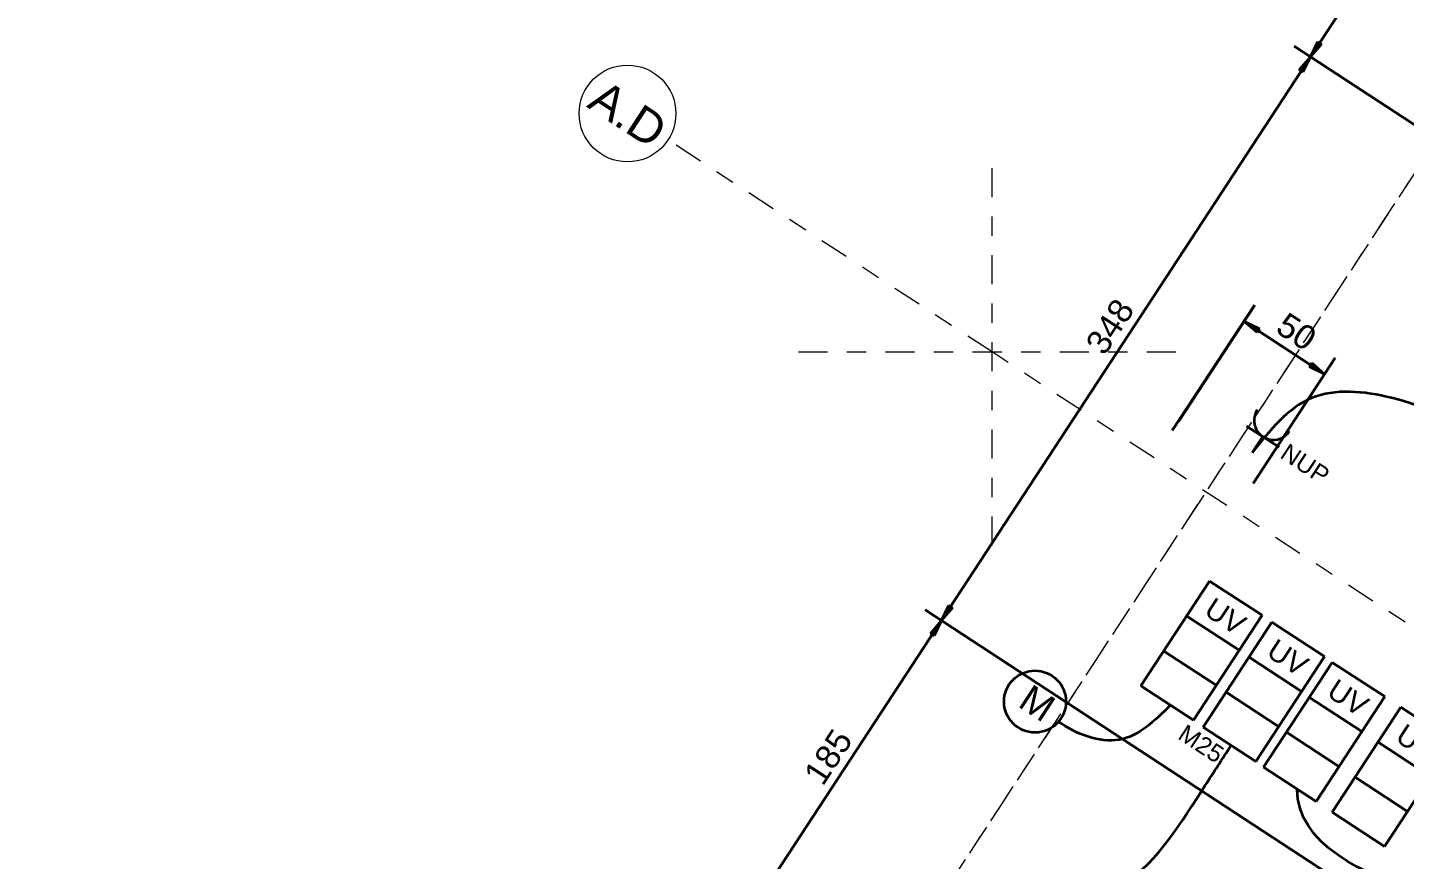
# Model space of a CAD drawing. Header units: metres. Extents: x 2696276 to 2696381, y 1245119 to 1245220.
# Drawn here: x 2696284.87 to 2696291.98, y 1245177.92 to 1245182.22 of the extents above; entities that cross this region are included whole.
import ezdxf
from ezdxf.lldxf.tags import DXFTag

# ---------------------------------------------------------------- set-up
doc = ezdxf.new("R2010")
doc.units = ezdxf.units.M
doc.header["$PDMODE"] = 2
doc.header["$PDSIZE"] = -2
doc.linetypes.add('000_hbf_Strichpunkt 3_1_1mm Achsen', pattern=[0.25, 0.15, -0.05, 0, -0.05])
for name, color, linetype, lineweight, true_color in [('011_232.51_Lichtinstallationen allgemein', 150, 'Continuous', 35, 0x0080ff), ('011_232.51_Lichtinstallationen allgemein_Bodenltg', 150, 'STRICHLINIE', 35, 0x0080ff), ('011_232.51_Lichtinstallationen allgemein_Deckenltg', 150, 'Continuous', 35, 0x0080ff), ('014_232.62_Storeninstallationen', 1, 'Continuous', 35, 0xff0000), ('014_232.62_Storeninstallationen_Deckenltg', 1, 'Continuous', 35, 0xff0000), ('0_232.51_Lichtinstallationen allgemein_Deckenltg', 150, 'Continuous', 35, 0x0080ff)]:
    doc.layers.add(name, color=color, linetype=linetype, lineweight=lineweight, true_color=true_color)
doc.layers.add('1_M01_Achsen.V', color=7, linetype='Continuous')
doc.layers.add('X_Mass', color=7, linetype='Continuous', lineweight=35)
doc.layers.add('X_Mass_Sperrzonen', color=7, linetype='Continuous', lineweight=35)
doc.styles.add('ERSTELLTER_STIL_2', font='arial.ttf')
doc.styles.get("Standard").update_dxf_attribs({"font": 'arial.ttf'})
tags = doc.linetypes.add('STRICHLINIE', pattern=[19.05, 12.7, -6.35]).pattern_tags.tags
tags[6:7] = [DXFTag(74, 4), DXFTag(75, 0), DXFTag(340, '0'), DXFTag(46, 0.0), DXFTag(50, 0.0), DXFTag(44, 0.0), DXFTag(45, 0.0)]
tags[4:5] = [DXFTag(74, 4), DXFTag(75, 0), DXFTag(340, '0'), DXFTag(46, 0.0), DXFTag(50, 0.0), DXFTag(44, 0.0), DXFTag(45, 0.0)]

# ---------------------------------------------------------------- blocks, each defined once
blk = doc.blocks.new('0_232.51_Lichtinstallationen allgemein_Deckenltg-A0S2JCBK73', base_point=(-751.8, 131.96))
at = {"color": 0, "linetype": 'ByBlock', "lineweight": -2, "ltscale": 0.35}
blk.add_open_spline([(-751.8, 131.96), (-751.26, 140.6), (-748.17, 190.78), (-685.02, 262.58), (-591.75, 281.15), (-519.76, 306.76), (-482.11, 359.98), (-424.47, 372.11), (-404.5, 353.1), (-401.99, 350.05)], degree=3, knots=[0, 0, 0, 0, 25.885962, 150.338099, 242.823763, 314.203952, 368.75024, 437.667803, 449.510437, 449.510437, 449.510437, 449.510437], dxfattribs=at)
blk = doc.blocks.new('Gruppenzuleitung-A0S2JCBY73', base_point=(-777.24, 334.68))
at = {"color": 0, "linetype": 'ByBlock', "lineweight": -2, "ltscale": 0.35}
for p, q in [((-777.24, 334.68), (-777.24, 399.48)), ((-777.24, 399.48), (-744.9, 399.48)), ((-744.9, 399.48), (-744.9, 334.68)), ((-744.9, 377.88), (-777.24, 377.88)), ((-744.9, 356.28), (-777.24, 356.28)), ((-744.9, 334.68), (-777.24, 334.68))]:
    blk.add_line(p, q, dxfattribs=at)
at = {"color": 0, "linetype": 'ByBlock', "lineweight": -2, "ltscale": 0.35, "insert": (-770.91, 394.08), "char_height": 10.8, "attachment_point": 1}
blk.add_mtext('{\\fArial;UV}', dxfattribs=at)
blk = doc.blocks.new('0_232.51_Lichtinstallationen allgemein_Deckenltg-A0S2JCCA73', base_point=(-795.14, 404.21))
at = {"color": 0, "linetype": 'ByBlock', "lineweight": -2, "ltscale": 0.35}
blk.add_open_spline([(-380.11, 410.66), (-382.74, 409.57), (-418.36, 396.33), (-487.9, 419.92), (-539.58, 485.53), (-627.11, 529.07), (-717.37, 550.05), (-791.15, 511.03), (-793.79, 481.66), (-795.11, 466.96)], degree=3, knots=[0, 0, 0, 0, 8.549955, 113.657872, 184.075563, 258.977068, 402.557771, 444.033903, 485.597906, 485.597906, 485.597906, 485.597906], dxfattribs=at)
blk = doc.blocks.new('0_232.51_Lichtinstallationen allgemein_Deckenltg-A0S2JCL473', base_point=(-759.2, 131.96))
at = {"color": 0, "linetype": 'ByBlock', "lineweight": -2, "ltscale": 0.35}
blk.add_open_spline([(-755.04, 131.96), (-756.33, 137.24), (-762.62, 162.9), (-754.3, 204.72), (-719.72, 250.21), (-721.56, 296.34), (-721.37, 326.18), (-721.39, 334.5)], degree=3, knots=[0, 0, 0, 0, 16.27093, 79.181514, 118.678391, 184.179171, 209.135646, 209.135646, 209.135646, 209.135646], dxfattribs=at)
blk = doc.blocks.new('Maß-A0S2JCMS73', base_point=(-835.77, 459.96))
at = {"color": 7, "linetype": 'ByBlock', "lineweight": -2, "ltscale": 0.35, "true_color": 0xffffff}
for p, q in [((-835.77, 531.5), (-835.77, 459.96)), ((-786.11, 531.5), (-786.11, 459.96)), ((-835.77, 521.5), (-827.09, 522.64)), ((-786.11, 521.5), (-835.77, 521.5)), ((-827.09, 520.36), (-835.77, 521.5)), ((-827.09, 522.64), (-827.09, 520.36)), ((-794.78, 520.36), (-794.78, 522.64)), ((-794.78, 522.64), (-786.11, 521.5)), ((-786.11, 521.5), (-794.78, 520.36))]:
    blk.add_line(p, q, dxfattribs=at)
for points in [[(-835.77, 521.5), (-827.09, 522.64), (-827.09, 520.36)], [(-786.11, 521.5), (-794.78, 520.36), (-794.78, 522.64)]]:
    blk.add_solid(points, dxfattribs=at)
at = {"color": 7, "linetype": 'ByBlock', "lineweight": -2, "ltscale": 0.35, "true_color": 0xffffff, "insert": (-819.87, 538.17), "char_height": 12.5, "attachment_point": 1}
blk.add_mtext('{\\fArial;50}', dxfattribs=at)
blk = doc.blocks.new('Maß-A0S2JCNG73', base_point=(-908.04, 121.96))
at = {"color": 0, "linetype": 'ByBlock', "lineweight": -2, "ltscale": 0.35}
for p, q in [((-882, 1405.75), (-882, 121.96)), ((-882, 654.55), (-883.14, 663.22)), ((-883.14, 663.22), (-880.86, 663.22)), ((-880.86, 663.22), (-882, 654.55)), ((-892, 654.55), (-459.53, 654.55)), ((-883.14, 645.87), (-882, 654.55)), ((-882, 654.55), (-880.86, 645.87)), ((-880.86, 645.87), (-883.14, 645.87)), ((-882, 306.55), (-883.14, 315.22)), ((-883.14, 315.22), (-880.86, 315.22)), ((-880.86, 315.22), (-882, 306.55)), ((-892, 306.55), (-571.04, 306.55)), ((-883.14, 297.87), (-882, 306.55)), ((-882, 306.55), (-880.86, 297.87)), ((-880.86, 297.87), (-883.14, 297.87))]:
    blk.add_line(p, q, dxfattribs=at)
for points in [[(-882, 654.55), (-883.14, 663.22), (-880.86, 663.22)], [(-882, 654.55), (-880.86, 645.87), (-883.14, 645.87)], [(-882, 306.55), (-883.14, 315.22), (-880.86, 315.22)], [(-882, 306.55), (-880.86, 297.87), (-883.14, 297.87)]]:
    blk.add_solid(points, dxfattribs=at)
at = {"color": 0, "linetype": 'ByBlock', "lineweight": -2, "ltscale": 0.35, "char_height": 12.5, "attachment_point": 1, "rotation": 90}
for s, insert in [('{\\fArial;348}', (-898.67, 466.73)), ('{\\fArial;185}', (-898.67, 200.99))]:
    blk.add_mtext(s, dxfattribs=dict(at, insert=insert))
blk = doc.blocks.new('Motor allgemein-A0S2JCR073', base_point=(-834.61, 281.96))
at = {"color": 0, "lineweight": -2}
blk.add_circle((-818.61, 297.96), 16, dxfattribs=at)
at = {"color": 0, "lineweight": -2, "insert": (-825.31, 304.96), "char_height": 14, "attachment_point": 1}
blk.add_mtext('{\\fArial;M}', dxfattribs=at)
blk = doc.blocks.new('Gruppenzuleitung-A0S2JCRO73', base_point=(-738.64, 334.5))
at = {"color": 0, "linetype": 'ByBlock', "lineweight": -2, "ltscale": 0.35}
for p, q in [((-738.64, 334.5), (-738.64, 399.3)), ((-738.64, 399.3), (-706.3, 399.3)), ((-706.3, 399.3), (-706.3, 334.5)), ((-706.3, 377.7), (-738.64, 377.7)), ((-706.3, 356.1), (-738.64, 356.1)), ((-706.3, 334.5), (-738.64, 334.5))]:
    blk.add_line(p, q, dxfattribs=at)
at = {"color": 0, "linetype": 'ByBlock', "lineweight": -2, "ltscale": 0.35, "insert": (-732.31, 393.9), "char_height": 10.8, "attachment_point": 1}
blk.add_mtext('{\\fArial;UV}', dxfattribs=at)
blk = doc.blocks.new('Gruppenzuleitung-A0S2JD3Y73', base_point=(-701.22, 334.22))
at = {"color": 0, "linetype": 'ByBlock', "lineweight": -2, "ltscale": 0.35}
for p, q in [((-701.22, 334.22), (-701.22, 399.02)), ((-701.22, 399.02), (-668.88, 399.02)), ((-668.88, 399.02), (-668.88, 334.22)), ((-668.88, 377.42), (-701.22, 377.42)), ((-668.88, 355.82), (-701.22, 355.82)), ((-668.88, 334.22), (-701.22, 334.22))]:
    blk.add_line(p, q, dxfattribs=at)
at = {"color": 0, "linetype": 'ByBlock', "lineweight": -2, "ltscale": 0.35, "insert": (-694.88, 393.62), "char_height": 10.8, "attachment_point": 1}
blk.add_mtext('{\\fArial;UV}', dxfattribs=at)
blk = doc.blocks.new('0_232.62_Storeninstallationen_Deckenltg-A0S2JD8Q73', base_point=(-802.73, 295.95))
at = {"color": 0, "linetype": 'ByBlock', "lineweight": -2, "ltscale": 0.35}
blk.add_open_spline([(-759.03, 334.68), (-761.52, 323.44), (-766.55, 300.74), (-791.87, 295.46), (-802.73, 295.95)], degree=3, knots=[0, 0, 0, 0, 31.960453, 64.574945, 64.574945, 64.574945, 64.574945], dxfattribs=at)
blk = doc.blocks.new('Maß-A0S2JDD473', base_point=(-835.94, 453.96))
at = {"color": 7, "linetype": 'ByBlock', "lineweight": -2, "ltscale": 0.35, "true_color": 0xffffff}
for p, q in [((-835.94, 531.5), (-835.94, 453.96)), ((-786.11, 531.5), (-786.11, 453.96)), ((-835.94, 521.5), (-827.26, 522.64)), ((-786.11, 521.5), (-835.94, 521.5)), ((-827.26, 520.36), (-835.94, 521.5)), ((-827.26, 522.64), (-827.26, 520.36)), ((-794.78, 520.36), (-794.78, 522.64)), ((-794.78, 522.64), (-786.11, 521.5)), ((-786.11, 521.5), (-794.78, 520.36))]:
    blk.add_line(p, q, dxfattribs=at)
for points in [[(-835.94, 521.5), (-827.26, 522.64), (-827.26, 520.36)], [(-786.11, 521.5), (-794.78, 520.36), (-794.78, 522.64)]]:
    blk.add_solid(points, dxfattribs=at)
at = {"color": 7, "linetype": 'ByBlock', "lineweight": -2, "ltscale": 0.35, "true_color": 0xffffff, "insert": (-819.96, 538.17), "char_height": 12.5, "attachment_point": 1}
blk.add_mtext('{\\fArial;50}', dxfattribs=at)
blk = doc.blocks.new('Maß-A0S2JDQM73', base_point=(-835.94, 453.96))
at = {"color": 7, "linetype": 'ByBlock', "lineweight": -2, "ltscale": 0.35, "true_color": 0xffffff}
for p, q in [((-835.94, 531.5), (-835.94, 453.96)), ((-786.11, 531.5), (-786.11, 453.96)), ((-835.94, 521.5), (-827.26, 522.64)), ((-786.11, 521.5), (-835.94, 521.5)), ((-827.26, 520.36), (-835.94, 521.5)), ((-827.26, 522.64), (-827.26, 520.36)), ((-794.78, 520.36), (-794.78, 522.64)), ((-794.78, 522.64), (-786.11, 521.5)), ((-786.11, 521.5), (-794.78, 520.36))]:
    blk.add_line(p, q, dxfattribs=at)
for points in [[(-835.94, 521.5), (-827.26, 522.64), (-827.26, 520.36)], [(-786.11, 521.5), (-794.78, 520.36), (-794.78, 522.64)]]:
    blk.add_solid(points, dxfattribs=at)
at = {"color": 7, "linetype": 'ByBlock', "lineweight": -2, "ltscale": 0.35, "true_color": 0xffffff, "insert": (-819.96, 538.17), "char_height": 12.5, "attachment_point": 1}
blk.add_mtext('{\\fArial;50}', dxfattribs=at)
blk = doc.blocks.new('Gruppenzuleitung-A0S2JDRY73', base_point=(-658.88, 334.22))
at = {"color": 0, "linetype": 'ByBlock', "lineweight": -2, "ltscale": 0.35}
for p, q in [((-658.88, 334.22), (-658.88, 399.02)), ((-658.88, 399.02), (-626.54, 399.02)), ((-626.54, 399.02), (-626.54, 334.22)), ((-626.54, 377.42), (-658.88, 377.42)), ((-626.54, 355.82), (-658.88, 355.82)), ((-626.54, 334.22), (-658.88, 334.22))]:
    blk.add_line(p, q, dxfattribs=at)
at = {"color": 0, "linetype": 'ByBlock', "lineweight": -2, "ltscale": 0.35, "insert": (-652.54, 393.62), "char_height": 10.8, "attachment_point": 1}
blk.add_mtext('{\\fArial;UV}', dxfattribs=at)
blk = doc.blocks.new('0_232.51_Lichtinstallationen allgemein_Bodenltg-A0S2JDWA73', base_point=(-556.11, 154.08))
at = {"color": 0, "lineweight": -2}
blk.add_open_spline([(-556.11, 457.96), (-556.11, 454.62), (-556.14, 403.85), (-553.15, 317.54), (-557.47, 149.78), (-482.44, 154.81), (-464.82, 154.9), (-455.61, 154.95)], degree=3, knots=[0, 0, 0, 0, 9.999617, 151.749238, 309.861541, 335.414425, 363.442733, 363.442733, 363.442733, 363.442733], dxfattribs=at)
blk = doc.blocks.new('T13 NUP-A0S2JDWI73', base_point=(-805.11, 466.96))
at = {"color": 0, "lineweight": -2}
for p, q in [((-805.11, 476.96), (-785.11, 476.96)), ((-795.11, 476.96), (-795.11, 466.96))]:
    blk.add_line(p, q, dxfattribs=at)
blk.add_ellipse((-795.11, 486.96), major_axis=(-10, 0), ratio=1, start_param=0, end_param=3.141593, dxfattribs=at)
blk = doc.blocks.new('0_232.51_Lichtinstallationen allgemein_Deckenltg-A0S2JDWK73', base_point=(-754.32, 131.96))
at = {"color": 0, "linetype": 'ByBlock', "lineweight": -2, "ltscale": 0.35}
blk.add_open_spline([(-753.25, 131.96), (-753.84, 139.48), (-757.01, 179.99), (-723.04, 244.15), (-648.05, 284.93), (-598.6, 300.85), (-570.95, 305.73)], degree=3, knots=[0, 0, 0, 0, 22.565276, 121.659664, 191.908238, 276.117729, 276.117729, 276.117729, 276.117729], dxfattribs=at)
blk = doc.blocks.new('0_232.62_Storeninstallationen_Deckenltg-A0S2JDZU73', base_point=(-680.44, 317.3))
at = {"color": 0, "linetype": 'ByBlock', "lineweight": -2, "ltscale": 0.35}
blk.add_open_spline([(-378.89, 351.57), (-380.55, 354.87), (-387.38, 368.47), (-438.83, 382.09), (-513.34, 362.32), (-586.1, 321.8), (-665.37, 310.53), (-680.44, 334.22)], degree=3, knots=[0, 0, 0, 0, 10.876537, 44.745324, 142.642391, 233.820506, 318.029135, 318.029135, 318.029135, 318.029135], dxfattribs=at)
blk = doc.blocks.new('A$C4181af03')
at = {"layer": '1_M01_Achsen.V', "color": 7, "linetype": '000_hbf_Strichpunkt 3_1_1mm Achsen', "lineweight": 13}
for p, q in [((-8.0411, 18.2388), (-8.0411, -15.5395)), ((-8.0411, 17.8496), (-8.0411, -15.1504)), ((-9.3611, 4.3696), (-11.3611, 4.3696)), ((-9.3611, 4.3696), (-11.3611, 4.3696)), ((9.6389, 4.3696), (-9.3611, 4.3696)), ((9.6389, 4.3696), (-9.3611, 4.3696))]:
    blk.add_line(p, q, dxfattribs=at)
at = {"layer": '1_M01_Achsen.V', "color": 7, "linetype": 'Continuous', "lineweight": 13}
blk.add_circle((-11.6111, 4.3696), 0.25, dxfattribs=at)
blk.add_circle((-11.6111, 4.3696), 0.25, dxfattribs=at)
at = {"layer": '1_M01_Achsen.V', "color": 7, "linetype": '000_hbf_Strichpunkt 3_1_1mm Achsen', "lineweight": 13}
blk.add_point((-9.3611, 4.3696), dxfattribs=at)
blk.add_point((-9.3611, 4.3696), dxfattribs=at)
blk.add_point((-9.3611, 4.3696), dxfattribs=at)
blk.add_point((-9.3611, 4.3696), dxfattribs=at)
at = {"layer": '1_M01_Achsen.V', "color": 7, "lineweight": 13, "insert": (-11.8111, 4.4571), "char_height": 0.175, "attachment_point": 1, "style": 'ERSTELLTER_STIL_2'}
blk.add_mtext('\\A1;\\pt0;{\\fArial|b0|i0|c0|p34;A.D}', dxfattribs=at)
blk.add_mtext('\\A1;\\pt0;{\\fArial|b0|i0|c0|p34;A.D}', dxfattribs=at)
blk = doc.blocks.new('A$Ccc2696ef')
blk.add_blockref('A$C4181af03', (0, 0))

msp = doc.modelspace()

# ---------------------------------------------------------------- block references
at = {"rotation": 326.8000002754653}
msp.add_blockref('A$Ccc2696ef', (2696295.2894, 1245171.7568), dxfattribs=at)
at = {"layer": '011_232.51_Lichtinstallationen allgemein', "linetype": 'Continuous', "ltscale": 0.35, "xscale": 0.01, "yscale": 0.01, "zscale": 0.01, "rotation": 326.8000002754653}
msp.add_blockref('T13 NUP-A0S2JDWI73', (2696291.1095, 1245180.0727), dxfattribs=at)
at = {"layer": '011_232.51_Lichtinstallationen allgemein_Bodenltg', "linetype": 'STRICHLINIE', "ltscale": 0.35, "xscale": 0.01, "yscale": 0.01, "zscale": 0.01, "rotation": 326.8000002754653}
msp.add_blockref('0_232.51_Lichtinstallationen allgemein_Bodenltg-A0S2JDWA73', (2696291.4798, 1245176.0912), dxfattribs=at)
at = {"layer": '011_232.51_Lichtinstallationen allgemein_Deckenltg', "ltscale": 0.35, "xscale": 0.01, "yscale": 0.01, "zscale": 0.01, "rotation": 326.8000002754653}
for name, p in [('0_232.51_Lichtinstallationen allgemein_Deckenltg-A0S2JCCA73', (2696290.8493, 1245179.493)), ('0_232.51_Lichtinstallationen allgemein_Deckenltg-A0S2JCBK73', (2696289.7212, 1245176.9776)), ('0_232.51_Lichtinstallationen allgemein_Deckenltg-A0S2JCL473', (2696289.6592, 1245177.0182)), ('0_232.51_Lichtinstallationen allgemein_Deckenltg-A0S2JDWK73', (2696289.7001, 1245176.9915))]:
    msp.add_blockref(name, p, dxfattribs=at)
at = {"layer": '014_232.62_Storeninstallationen', "linetype": 'Continuous', "ltscale": 0.35, "xscale": 0.01, "yscale": 0.01, "zscale": 0.01, "rotation": 326.8000002754653}
msp.add_blockref('Motor allgemein-A0S2JCR073', (2696289.8496, 1245178.6862), dxfattribs=at)
at = {"layer": '014_232.62_Storeninstallationen_Deckenltg', "ltscale": 0.35, "xscale": 0.01, "yscale": 0.01, "zscale": 0.01, "rotation": 326.8000002754653}
for name, p in [('Gruppenzuleitung-A0S2JCBY73', (2696290.6183, 1245178.8132)), ('0_232.62_Storeninstallationen_Deckenltg-A0S2JD8Q73', (2696290.193, 1245178.6287)), ('Gruppenzuleitung-A0S2JD3Y73', (2696291.2519, 1245178.3931))]:
    msp.add_blockref(name, p, dxfattribs=at)
at = {"layer": '014_232.62_Storeninstallationen_Deckenltg', "linetype": 'STRICHLINIE', "ltscale": 0.35, "xscale": 0.01, "yscale": 0.01, "zscale": 0.01, "rotation": 326.8000002754653}
msp.add_blockref('0_232.62_Storeninstallationen_Deckenltg-A0S2JDZU73', (2696291.3332, 1245178.1377), dxfattribs=at)
at = {"layer": '0_232.51_Lichtinstallationen allgemein_Deckenltg', "ltscale": 0.35, "xscale": 0.01, "yscale": 0.01, "zscale": 0.01, "rotation": 326.8000002754653}
for name, p in [('Gruppenzuleitung-A0S2JCRO73', (2696290.9403, 1245178.6003)), ('Gruppenzuleitung-A0S2JDRY73', (2696291.6062, 1245178.1612))]:
    msp.add_blockref(name, p, dxfattribs=at)
at = {"layer": 'X_Mass', "ltscale": 0.35, "xscale": 0.01, "yscale": 0.01, "zscale": 0.01, "rotation": 326.8000002754653}
msp.add_blockref('Maß-A0S2JCNG73', (2696288.3591, 1245177.7495), dxfattribs=at)
at = {"layer": 'X_Mass_Sperrzonen', "color": 0, "ltscale": 0.35, "xscale": 0.01, "yscale": 0.01, "zscale": 0.01, "rotation": 326.8000002754653}
for name, p in [('Maß-A0S2JDD473', (2696290.7803, 1245180.1327)), ('Maß-A0S2JDQM73', (2696290.7803, 1245180.1327)), ('Maß-A0S2JCMS73', (2696290.8146, 1245180.182))]:
    msp.add_blockref(name, p, dxfattribs=at)

# ---------------------------------------------------------------- texts
at = {"layer": '011_232.51_Lichtinstallationen allgemein', "linetype": 'Continuous', "ltscale": 0.35, "insert": (2696291.4914, 1245179.9986, 19), "char_height": 0.09, "attachment_point": 2, "rotation": 326.8, "line_spacing_factor": 1.002}
msp.add_mtext('{\\fArial;NUP}', dxfattribs=at)
at = {"layer": '011_232.51_Lichtinstallationen allgemein_Deckenltg', "ltscale": 0.35, "insert": (2696290.9544, 1245178.5527), "char_height": 0.09, "attachment_point": 2, "rotation": 326.8, "line_spacing_factor": 1.002}
msp.add_mtext('{\\fArial;M25}', dxfattribs=at)

doc.saveas('drawing.dxf')
